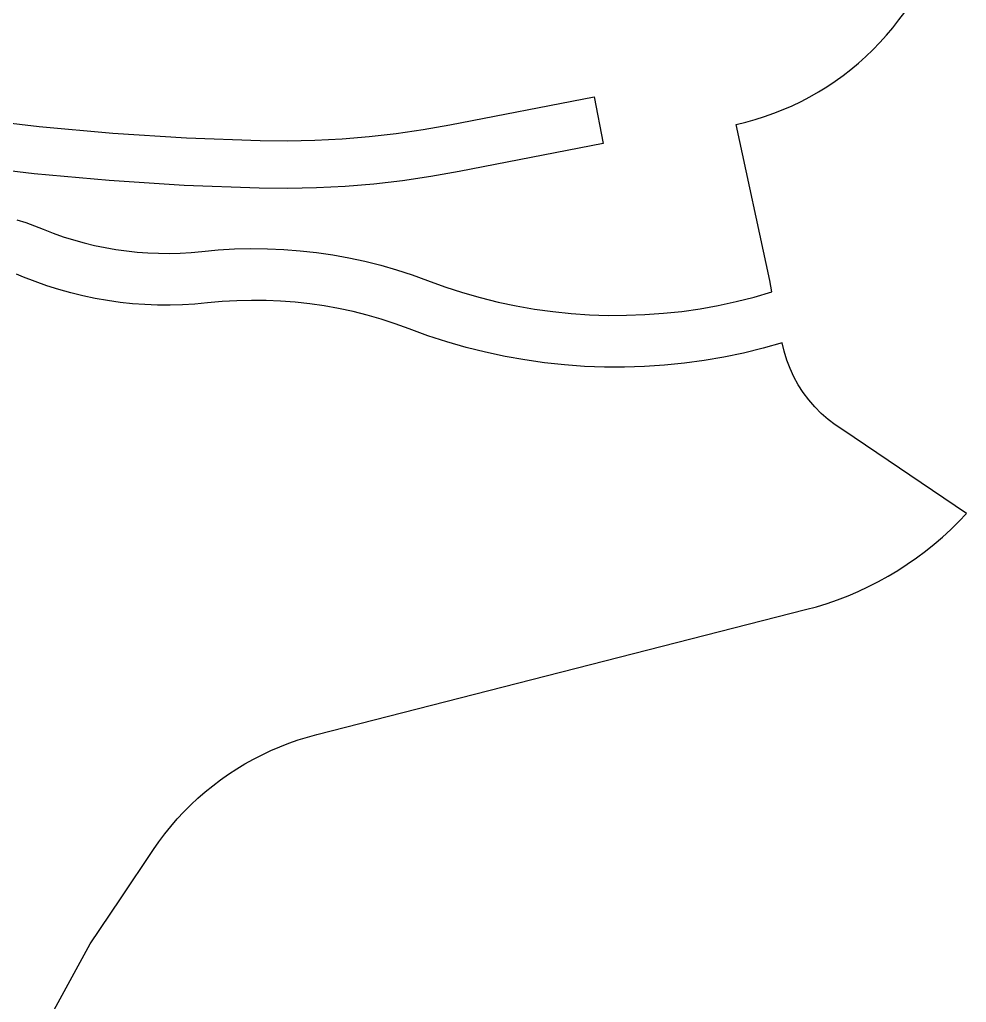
# Model space of a CAD drawing. Header units: millimetres. Extents: x 617751 to 636088, y 68402 to 77988.
# Drawn here: x 622630.4 to 622731.6, y 69186 to 69291.1 of the extents above; entities that cross this region are included whole.
import ezdxf

# ---------------------------------------------------------------- set-up
doc = ezdxf.new("R2010")
doc.units = ezdxf.units.MM
doc.header["$LTSCALE"] = 3
doc.header["$MEASUREMENT"] = 0
doc.layers.add('ALINHAMENTO PREDIAL', color=120, linetype='Continuous')

msp = doc.modelspace()

# ---------------------------------------------------------------- linework, layer by layer
at = {"layer": 'ALINHAMENTO PREDIAL'}
for points in [[(622630.07, 69269.71), (622631.02, 69269.41), (622631.95, 69269.08), (622632.88, 69268.72), (622633.95, 69268.3), (622635.04, 69267.91), (622636.14, 69267.56), (622637.26, 69267.25), (622638.38, 69266.98), (622639.51, 69266.74), (622640.65, 69266.54), (622641.79, 69266.38), (622642.94, 69266.26), (622644.09, 69266.17), (622645.24, 69266.13), (622646.4, 69266.12), (622647.55, 69266.15), (622648.71, 69266.22), (622649.86, 69266.33), (622651.6, 69266.49), (622653.36, 69266.6), (622655.11, 69266.64), (622656.87, 69266.62), (622658.62, 69266.55), (622660.37, 69266.41), (622662.12, 69266.22), (622663.86, 69265.97), (622665.58, 69265.65), (622667.3, 69265.28), (622669, 69264.85), (622670.69, 69264.37), (622672.36, 69263.82), (622674.01, 69263.22), (622675.87, 69262.55), (622677.75, 69261.94), (622679.65, 69261.39), (622681.57, 69260.92), (622683.5, 69260.51), (622685.45, 69260.17), (622687.4, 69259.9), (622689.37, 69259.69), (622691.34, 69259.56), (622693.32, 69259.49), (622695.29, 69259.5), (622697.27, 69259.57), (622699.24, 69259.71), (622701.2, 69259.92), (622703.16, 69260.2), (622705.11, 69260.55), (622707.04, 69260.97), (622708.96, 69261.45), (622710.85, 69262), (622710.61, 69263.21), (622707.01, 69279.9), (622708.04, 69280.15), (622709.06, 69280.43), (622710.06, 69280.75), (622711.06, 69281.11), (622712.04, 69281.5), (622713.01, 69281.92), (622713.96, 69282.38), (622714.9, 69282.87), (622715.82, 69283.4), (622716.72, 69283.95), (622717.6, 69284.54), (622718.46, 69285.15), (622719.29, 69285.8), (622720.1, 69286.48), (622720.89, 69287.18), (622721.66, 69287.91), (622722.4, 69288.67), (622723.11, 69289.45), (622723.79, 69290.26), (622724.44, 69291.09), (622725.07, 69291.94)], [(622630.07, 69269.71), (622631.02, 69269.41), (622631.95, 69269.08), (622632.88, 69268.72), (622633.95, 69268.3), (622635.04, 69267.91), (622636.14, 69267.56), (622637.26, 69267.25), (622638.38, 69266.98), (622639.51, 69266.74), (622640.65, 69266.54), (622641.79, 69266.38), (622642.94, 69266.26), (622644.09, 69266.17), (622645.24, 69266.13), (622646.4, 69266.12), (622647.55, 69266.15), (622648.71, 69266.22), (622649.86, 69266.33), (622651.6, 69266.49), (622653.36, 69266.6), (622655.11, 69266.64), (622656.87, 69266.62), (622658.62, 69266.55), (622660.37, 69266.41), (622662.12, 69266.22), (622663.86, 69265.97), (622665.58, 69265.65), (622667.3, 69265.28), (622669, 69264.85), (622670.69, 69264.37), (622672.36, 69263.82), (622674.01, 69263.22), (622675.87, 69262.55), (622677.75, 69261.94), (622679.65, 69261.39), (622681.57, 69260.92), (622683.5, 69260.51), (622685.45, 69260.17), (622687.4, 69259.9), (622689.37, 69259.69), (622691.34, 69259.56), (622693.32, 69259.49), (622695.29, 69259.5), (622697.27, 69259.57), (622699.24, 69259.71), (622701.2, 69259.92), (622703.16, 69260.2), (622705.11, 69260.55), (622707.04, 69260.97), (622708.96, 69261.45), (622710.85, 69262), (622710.61, 69263.21), (622707.01, 69279.9), (622708.04, 69280.15), (622709.06, 69280.43), (622710.06, 69280.75), (622711.06, 69281.11), (622712.04, 69281.5), (622713.01, 69281.92), (622713.96, 69282.38), (622714.9, 69282.87), (622715.82, 69283.4), (622716.72, 69283.95), (622717.6, 69284.54), (622718.46, 69285.15), (622719.29, 69285.8), (622720.1, 69286.48), (622720.89, 69287.18), (622721.66, 69287.91), (622722.4, 69288.67), (622723.11, 69289.45), (622723.79, 69290.26), (622724.44, 69291.09), (622725.07, 69291.94)], [(622630.07, 69269.71), (622631.02, 69269.41), (622631.95, 69269.08), (622632.88, 69268.72), (622633.95, 69268.3), (622635.04, 69267.91), (622636.14, 69267.56), (622637.26, 69267.25), (622638.38, 69266.98), (622639.51, 69266.74), (622640.65, 69266.54), (622641.79, 69266.38), (622642.94, 69266.26), (622644.09, 69266.17), (622645.24, 69266.13), (622646.4, 69266.12), (622647.55, 69266.15), (622648.71, 69266.22), (622649.86, 69266.33), (622651.6, 69266.49), (622653.36, 69266.6), (622655.11, 69266.64), (622656.87, 69266.62), (622658.62, 69266.55), (622660.37, 69266.41), (622662.12, 69266.22), (622663.86, 69265.97), (622665.58, 69265.65), (622667.3, 69265.28), (622669, 69264.85), (622670.69, 69264.37), (622672.36, 69263.82), (622674.01, 69263.22), (622675.87, 69262.55), (622677.75, 69261.94), (622679.65, 69261.39), (622681.57, 69260.92), (622683.5, 69260.51), (622685.45, 69260.17), (622687.4, 69259.9), (622689.37, 69259.69), (622691.34, 69259.56), (622693.32, 69259.49), (622695.29, 69259.5), (622697.27, 69259.57), (622699.24, 69259.71), (622701.2, 69259.92), (622703.16, 69260.2), (622705.11, 69260.55), (622707.04, 69260.97), (622708.96, 69261.45), (622710.85, 69262), (622710.61, 69263.21), (622707.01, 69279.9), (622708.04, 69280.15), (622709.06, 69280.43), (622710.06, 69280.75), (622711.06, 69281.11), (622712.04, 69281.5), (622713.01, 69281.92), (622713.96, 69282.38), (622714.9, 69282.87), (622715.82, 69283.4), (622716.72, 69283.95), (622717.6, 69284.54), (622718.46, 69285.15), (622719.29, 69285.8), (622720.1, 69286.48), (622720.89, 69287.18), (622721.66, 69287.91), (622722.4, 69288.67), (622723.11, 69289.45), (622723.79, 69290.26), (622724.44, 69291.09), (622725.07, 69291.94)], [(622630.07, 69269.71), (622631.02, 69269.41), (622631.95, 69269.08), (622632.88, 69268.72), (622633.95, 69268.3), (622635.04, 69267.91), (622636.14, 69267.56), (622637.26, 69267.25), (622638.38, 69266.98), (622639.51, 69266.74), (622640.65, 69266.54), (622641.79, 69266.38), (622642.94, 69266.26), (622644.09, 69266.17), (622645.24, 69266.13), (622646.4, 69266.12), (622647.55, 69266.15), (622648.71, 69266.22), (622649.86, 69266.33), (622651.6, 69266.49), (622653.36, 69266.6), (622655.11, 69266.64), (622656.87, 69266.62), (622658.62, 69266.55), (622660.37, 69266.41), (622662.12, 69266.22), (622663.86, 69265.97), (622665.58, 69265.65), (622667.3, 69265.28), (622669, 69264.85), (622670.69, 69264.37), (622672.36, 69263.82), (622674.01, 69263.22), (622675.87, 69262.55), (622677.75, 69261.94), (622679.65, 69261.39), (622681.57, 69260.92), (622683.5, 69260.51), (622685.45, 69260.17), (622687.4, 69259.9), (622689.37, 69259.69), (622691.34, 69259.56), (622693.32, 69259.49), (622695.29, 69259.5), (622697.27, 69259.57), (622699.24, 69259.71), (622701.2, 69259.92), (622703.16, 69260.2), (622705.11, 69260.55), (622707.04, 69260.97), (622708.96, 69261.45), (622710.85, 69262), (622710.61, 69263.21), (622707.01, 69279.9), (622708.04, 69280.15), (622709.06, 69280.43), (622710.06, 69280.75), (622711.06, 69281.11), (622712.04, 69281.5), (622713.01, 69281.92), (622713.96, 69282.38), (622714.9, 69282.87), (622715.82, 69283.4), (622716.72, 69283.95), (622717.6, 69284.54), (622718.46, 69285.15), (622719.29, 69285.8), (622720.1, 69286.48), (622720.89, 69287.18), (622721.66, 69287.91), (622722.4, 69288.67), (622723.11, 69289.45), (622723.79, 69290.26), (622724.44, 69291.09), (622725.07, 69291.94)], [(622630.07, 69269.71), (622631.02, 69269.41), (622631.95, 69269.08), (622632.88, 69268.72), (622633.95, 69268.3), (622635.04, 69267.91), (622636.14, 69267.56), (622637.26, 69267.25), (622638.38, 69266.98), (622639.51, 69266.74), (622640.65, 69266.54), (622641.79, 69266.38), (622642.94, 69266.26), (622644.09, 69266.17), (622645.24, 69266.13), (622646.4, 69266.12), (622647.55, 69266.15), (622648.71, 69266.22), (622649.86, 69266.33), (622651.6, 69266.49), (622653.36, 69266.6), (622655.11, 69266.64), (622656.87, 69266.62), (622658.62, 69266.55), (622660.37, 69266.41), (622662.12, 69266.22), (622663.86, 69265.97), (622665.58, 69265.65), (622667.3, 69265.28), (622669, 69264.85), (622670.69, 69264.37), (622672.36, 69263.82), (622674.01, 69263.22), (622675.87, 69262.55), (622677.75, 69261.94), (622679.65, 69261.39), (622681.57, 69260.92), (622683.5, 69260.51), (622685.45, 69260.17), (622687.4, 69259.9), (622689.37, 69259.69), (622691.34, 69259.56), (622693.32, 69259.49), (622695.29, 69259.5), (622697.27, 69259.57), (622699.24, 69259.71), (622701.2, 69259.92), (622703.16, 69260.2), (622705.11, 69260.55), (622707.04, 69260.97), (622708.96, 69261.45), (622710.85, 69262), (622710.61, 69263.21), (622707.01, 69279.9), (622708.04, 69280.15), (622709.06, 69280.43), (622710.06, 69280.75), (622711.06, 69281.11), (622712.04, 69281.5), (622713.01, 69281.92), (622713.96, 69282.38), (622714.9, 69282.87), (622715.82, 69283.4), (622716.72, 69283.95), (622717.6, 69284.54), (622718.46, 69285.15), (622719.29, 69285.8), (622720.1, 69286.48), (622720.89, 69287.18), (622721.66, 69287.91), (622722.4, 69288.67), (622723.11, 69289.45), (622723.79, 69290.26), (622724.44, 69291.09), (622725.07, 69291.94)], [(622630.07, 69269.71), (622631.02, 69269.41), (622631.95, 69269.08), (622632.88, 69268.72), (622633.95, 69268.3), (622635.04, 69267.91), (622636.14, 69267.56), (622637.26, 69267.25), (622638.38, 69266.98), (622639.51, 69266.74), (622640.65, 69266.54), (622641.79, 69266.38), (622642.94, 69266.26), (622644.09, 69266.17), (622645.24, 69266.13), (622646.4, 69266.12), (622647.55, 69266.15), (622648.71, 69266.22), (622649.86, 69266.33), (622651.6, 69266.49), (622653.36, 69266.6), (622655.11, 69266.64), (622656.87, 69266.62), (622658.62, 69266.55), (622660.37, 69266.41), (622662.12, 69266.22), (622663.86, 69265.97), (622665.58, 69265.65), (622667.3, 69265.28), (622669, 69264.85), (622670.69, 69264.37), (622672.36, 69263.82), (622674.01, 69263.22), (622675.87, 69262.55), (622677.75, 69261.94), (622679.65, 69261.39), (622681.57, 69260.92), (622683.5, 69260.51), (622685.45, 69260.17), (622687.4, 69259.9), (622689.37, 69259.69), (622691.34, 69259.56), (622693.32, 69259.49), (622695.29, 69259.5), (622697.27, 69259.57), (622699.24, 69259.71), (622701.2, 69259.92), (622703.16, 69260.2), (622705.11, 69260.55), (622707.04, 69260.97), (622708.96, 69261.45), (622710.85, 69262), (622710.61, 69263.21), (622707.01, 69279.9), (622708.04, 69280.15), (622709.06, 69280.43), (622710.06, 69280.75), (622711.06, 69281.11), (622712.04, 69281.5), (622713.01, 69281.92), (622713.96, 69282.38), (622714.9, 69282.87), (622715.82, 69283.4), (622716.72, 69283.95), (622717.6, 69284.54), (622718.46, 69285.15), (622719.29, 69285.8), (622720.1, 69286.48), (622720.89, 69287.18), (622721.66, 69287.91), (622722.4, 69288.67), (622723.11, 69289.45), (622723.79, 69290.26), (622724.44, 69291.09), (622725.07, 69291.94)], [(622630.07, 69269.71), (622631.02, 69269.41), (622631.95, 69269.08), (622632.88, 69268.72), (622633.95, 69268.3), (622635.04, 69267.91), (622636.14, 69267.56), (622637.26, 69267.25), (622638.38, 69266.98), (622639.51, 69266.74), (622640.65, 69266.54), (622641.79, 69266.38), (622642.94, 69266.26), (622644.09, 69266.17), (622645.24, 69266.13), (622646.4, 69266.12), (622647.55, 69266.15), (622648.71, 69266.22), (622649.86, 69266.33), (622651.6, 69266.49), (622653.36, 69266.6), (622655.11, 69266.64), (622656.87, 69266.62), (622658.62, 69266.55), (622660.37, 69266.41), (622662.12, 69266.22), (622663.86, 69265.97), (622665.58, 69265.65), (622667.3, 69265.28), (622669, 69264.85), (622670.69, 69264.37), (622672.36, 69263.82), (622674.01, 69263.22), (622675.87, 69262.55), (622677.75, 69261.94), (622679.65, 69261.39), (622681.57, 69260.92), (622683.5, 69260.51), (622685.45, 69260.17), (622687.4, 69259.9), (622689.37, 69259.69), (622691.34, 69259.56), (622693.32, 69259.49), (622695.29, 69259.5), (622697.27, 69259.57), (622699.24, 69259.71), (622701.2, 69259.92), (622703.16, 69260.2), (622705.11, 69260.55), (622707.04, 69260.97), (622708.96, 69261.45), (622710.85, 69262), (622710.61, 69263.21), (622707.01, 69279.9), (622708.04, 69280.15), (622709.06, 69280.43), (622710.06, 69280.75), (622711.06, 69281.11), (622712.04, 69281.5), (622713.01, 69281.92), (622713.96, 69282.38), (622714.9, 69282.87), (622715.82, 69283.4), (622716.72, 69283.95), (622717.6, 69284.54), (622718.46, 69285.15), (622719.29, 69285.8), (622720.1, 69286.48), (622720.89, 69287.18), (622721.66, 69287.91), (622722.4, 69288.67), (622723.11, 69289.45), (622723.79, 69290.26), (622724.44, 69291.09), (622725.07, 69291.94)], [(622630.07, 69269.71), (622631.02, 69269.41), (622631.95, 69269.08), (622632.88, 69268.72), (622633.95, 69268.3), (622635.04, 69267.91), (622636.14, 69267.56), (622637.26, 69267.25), (622638.38, 69266.98), (622639.51, 69266.74), (622640.65, 69266.54), (622641.79, 69266.38), (622642.94, 69266.26), (622644.09, 69266.17), (622645.24, 69266.13), (622646.4, 69266.12), (622647.55, 69266.15), (622648.71, 69266.22), (622649.86, 69266.33), (622651.6, 69266.49), (622653.36, 69266.6), (622655.11, 69266.64), (622656.87, 69266.62), (622658.62, 69266.55), (622660.37, 69266.41), (622662.12, 69266.22), (622663.86, 69265.97), (622665.58, 69265.65), (622667.3, 69265.28), (622669, 69264.85), (622670.69, 69264.37), (622672.36, 69263.82), (622674.01, 69263.22), (622675.87, 69262.55), (622677.75, 69261.94), (622679.65, 69261.39), (622681.57, 69260.92), (622683.5, 69260.51), (622685.45, 69260.17), (622687.4, 69259.9), (622689.37, 69259.69), (622691.34, 69259.56), (622693.32, 69259.49), (622695.29, 69259.5), (622697.27, 69259.57), (622699.24, 69259.71), (622701.2, 69259.92), (622703.16, 69260.2), (622705.11, 69260.55), (622707.04, 69260.97), (622708.96, 69261.45), (622710.85, 69262), (622710.61, 69263.21), (622707.01, 69279.9), (622708.04, 69280.15), (622709.06, 69280.43), (622710.06, 69280.75), (622711.06, 69281.11), (622712.04, 69281.5), (622713.01, 69281.92), (622713.96, 69282.38), (622714.9, 69282.87), (622715.82, 69283.4), (622716.72, 69283.95), (622717.6, 69284.54), (622718.46, 69285.15), (622719.29, 69285.8), (622720.1, 69286.48), (622720.89, 69287.18), (622721.66, 69287.91), (622722.4, 69288.67), (622723.11, 69289.45), (622723.79, 69290.26), (622724.44, 69291.09), (622725.07, 69291.94)], [(622620.41, 69281.13), (622632.45, 69279.69), (622640.33, 69278.99), (622648.22, 69278.49), (622656.12, 69278.19), (622659.04, 69278.16), (622661.95, 69278.22), (622664.86, 69278.37), (622667.77, 69278.61), (622670.66, 69278.94), (622673.55, 69279.36), (622676.41, 69279.88), (622691.82, 69282.88), (622692.8, 69277.88), (622677.39, 69274.87), (622674.36, 69274.33), (622671.32, 69273.88), (622668.27, 69273.53), (622665.21, 69273.28), (622662.14, 69273.12), (622659.06, 69273.06), (622655.99, 69273.09), (622647.96, 69273.4), (622639.94, 69273.91), (622631.94, 69274.62), (622619.71, 69276.08)], [(622620.41, 69281.13), (622632.45, 69279.69), (622640.33, 69278.99), (622648.22, 69278.49), (622656.12, 69278.19), (622659.04, 69278.16), (622661.95, 69278.22), (622664.86, 69278.37), (622667.77, 69278.61), (622670.66, 69278.94), (622673.55, 69279.36), (622676.41, 69279.88), (622691.82, 69282.88), (622692.8, 69277.88), (622677.39, 69274.87), (622674.36, 69274.33), (622671.32, 69273.88), (622668.27, 69273.53), (622665.21, 69273.28), (622662.14, 69273.12), (622659.06, 69273.06), (622655.99, 69273.09), (622647.96, 69273.4), (622639.94, 69273.91), (622631.94, 69274.62), (622619.71, 69276.08)], [(622620.41, 69281.13), (622632.45, 69279.69), (622640.33, 69278.99), (622648.22, 69278.49), (622656.12, 69278.19), (622659.04, 69278.16), (622661.95, 69278.22), (622664.86, 69278.37), (622667.77, 69278.61), (622670.66, 69278.94), (622673.55, 69279.36), (622676.41, 69279.88), (622691.82, 69282.88), (622692.8, 69277.88), (622677.39, 69274.87), (622674.36, 69274.33), (622671.32, 69273.88), (622668.27, 69273.53), (622665.21, 69273.28), (622662.14, 69273.12), (622659.06, 69273.06), (622655.99, 69273.09), (622647.96, 69273.4), (622639.94, 69273.91), (622631.94, 69274.62), (622619.71, 69276.08)], [(622620.41, 69281.13), (622632.45, 69279.69), (622640.33, 69278.99), (622648.22, 69278.49), (622656.12, 69278.19), (622659.04, 69278.16), (622661.95, 69278.22), (622664.86, 69278.37), (622667.77, 69278.61), (622670.66, 69278.94), (622673.55, 69279.36), (622676.41, 69279.88), (622691.82, 69282.88), (622692.8, 69277.88), (622677.39, 69274.87), (622674.36, 69274.33), (622671.32, 69273.88), (622668.27, 69273.53), (622665.21, 69273.28), (622662.14, 69273.12), (622659.06, 69273.06), (622655.99, 69273.09), (622647.96, 69273.4), (622639.94, 69273.91), (622631.94, 69274.62), (622619.71, 69276.08)], [(622620.41, 69281.13), (622632.45, 69279.69), (622640.33, 69278.99), (622648.22, 69278.49), (622656.12, 69278.19), (622659.04, 69278.16), (622661.95, 69278.22), (622664.86, 69278.37), (622667.77, 69278.61), (622670.66, 69278.94), (622673.55, 69279.36), (622676.41, 69279.88), (622691.82, 69282.88), (622692.8, 69277.88), (622677.39, 69274.87), (622674.36, 69274.33), (622671.32, 69273.88), (622668.27, 69273.53), (622665.21, 69273.28), (622662.14, 69273.12), (622659.06, 69273.06), (622655.99, 69273.09), (622647.96, 69273.4), (622639.94, 69273.91), (622631.94, 69274.62), (622619.71, 69276.08)], [(622620.41, 69281.13), (622632.45, 69279.69), (622640.33, 69278.99), (622648.22, 69278.49), (622656.12, 69278.19), (622659.04, 69278.16), (622661.95, 69278.22), (622664.86, 69278.37), (622667.77, 69278.61), (622670.66, 69278.94), (622673.55, 69279.36), (622676.41, 69279.88), (622691.82, 69282.88), (622692.8, 69277.88), (622677.39, 69274.87), (622674.36, 69274.33), (622671.32, 69273.88), (622668.27, 69273.53), (622665.21, 69273.28), (622662.14, 69273.12), (622659.06, 69273.06), (622655.99, 69273.09), (622647.96, 69273.4), (622639.94, 69273.91), (622631.94, 69274.62), (622619.71, 69276.08)], [(622620.41, 69281.13), (622632.45, 69279.69), (622640.33, 69278.99), (622648.22, 69278.49), (622656.12, 69278.19), (622659.04, 69278.16), (622661.95, 69278.22), (622664.86, 69278.37), (622667.77, 69278.61), (622670.66, 69278.94), (622673.55, 69279.36), (622676.41, 69279.88), (622691.82, 69282.88), (622692.8, 69277.88), (622677.39, 69274.87), (622674.36, 69274.33), (622671.32, 69273.88), (622668.27, 69273.53), (622665.21, 69273.28), (622662.14, 69273.12), (622659.06, 69273.06), (622655.99, 69273.09), (622647.96, 69273.4), (622639.94, 69273.91), (622631.94, 69274.62), (622619.71, 69276.08)], [(622620.41, 69281.13), (622632.45, 69279.69), (622640.33, 69278.99), (622648.22, 69278.49), (622656.12, 69278.19), (622659.04, 69278.16), (622661.95, 69278.22), (622664.86, 69278.37), (622667.77, 69278.61), (622670.66, 69278.94), (622673.55, 69279.36), (622676.41, 69279.88), (622691.82, 69282.88), (622692.8, 69277.88), (622677.39, 69274.87), (622674.36, 69274.33), (622671.32, 69273.88), (622668.27, 69273.53), (622665.21, 69273.28), (622662.14, 69273.12), (622659.06, 69273.06), (622655.99, 69273.09), (622647.96, 69273.4), (622639.94, 69273.91), (622631.94, 69274.62), (622619.71, 69276.08)], [(622625.09, 69168.8), (622637.91, 69192.26), (622641.15, 69197.08), (622644.69, 69202.34), (622645.28, 69203.19), (622645.91, 69204.02), (622646.56, 69204.83), (622647.24, 69205.62), (622647.95, 69206.38), (622648.69, 69207.12), (622649.45, 69207.83), (622650.23, 69208.52), (622651.04, 69209.17), (622651.87, 69209.8), (622652.72, 69210.4), (622653.59, 69210.97), (622654.48, 69211.51), (622655.39, 69212.02), (622656.31, 69212.49), (622657.25, 69212.94), (622658.21, 69213.35), (622659.18, 69213.73), (622660.16, 69214.07), (622661.15, 69214.38), (622662.16, 69214.66), (622714.45, 69228.01), (622715.6, 69228.32), (622716.74, 69228.68), (622717.87, 69229.07), (622718.99, 69229.5), (622720.09, 69229.97), (622721.18, 69230.48), (622722.24, 69231.02), (622723.29, 69231.6), (622724.32, 69232.21), (622725.32, 69232.86), (622726.3, 69233.54), (622727.26, 69234.26), (622728.2, 69235.01), (622729.11, 69235.78), (622729.99, 69236.59), (622730.84, 69237.43), (622731.65, 69238.28), (622718.45, 69247.24), (622717.63, 69247.78), (622716.85, 69248.37), (622716.12, 69249.01), (622715.43, 69249.71), (622714.79, 69250.45), (622714.2, 69251.23), (622713.67, 69252.05), (622713.2, 69252.91), (622712.79, 69253.8), (622712.44, 69254.71), (622712.16, 69255.65), (622711.96, 69256.55), (622709.9, 69255.97), (622707.82, 69255.46), (622705.72, 69255.03), (622703.61, 69254.66), (622701.49, 69254.38), (622699.36, 69254.16), (622697.22, 69254.02), (622695.08, 69253.95), (622692.94, 69253.96), (622690.8, 69254.04), (622688.66, 69254.19), (622686.53, 69254.42), (622684.41, 69254.72), (622682.3, 69255.1), (622680.21, 69255.54), (622678.13, 69256.06), (622676.07, 69256.65), (622674.04, 69257.32), (622672.03, 69258.05), (622670.55, 69258.58), (622669.06, 69259.07), (622667.56, 69259.5), (622666.04, 69259.89), (622664.5, 69260.22), (622662.96, 69260.5), (622661.41, 69260.72), (622659.85, 69260.9), (622658.29, 69261.02), (622656.73, 69261.08), (622655.16, 69261.1), (622653.59, 69261.06), (622652.03, 69260.97), (622650.47, 69260.82), (622649.13, 69260.7), (622647.79, 69260.61), (622646.46, 69260.58), (622645.12, 69260.59), (622643.78, 69260.64), (622642.44, 69260.74), (622641.11, 69260.88), (622639.78, 69261.07), (622638.46, 69261.3), (622637.15, 69261.57), (622635.85, 69261.89), (622634.56, 69262.25), (622633.28, 69262.66), (622632.02, 69263.1), (622630.77, 69263.59), (622630.02, 69263.89)], [(622625.09, 69168.8), (622637.91, 69192.26), (622641.15, 69197.08), (622644.69, 69202.34), (622645.28, 69203.19), (622645.91, 69204.02), (622646.56, 69204.83), (622647.24, 69205.62), (622647.95, 69206.38), (622648.69, 69207.12), (622649.45, 69207.83), (622650.23, 69208.52), (622651.04, 69209.17), (622651.87, 69209.8), (622652.72, 69210.4), (622653.59, 69210.97), (622654.48, 69211.51), (622655.39, 69212.02), (622656.31, 69212.49), (622657.25, 69212.94), (622658.21, 69213.35), (622659.18, 69213.73), (622660.16, 69214.07), (622661.15, 69214.38), (622662.16, 69214.66), (622714.45, 69228.01), (622715.6, 69228.32), (622716.74, 69228.68), (622717.87, 69229.07), (622718.99, 69229.5), (622720.09, 69229.97), (622721.18, 69230.48), (622722.24, 69231.02), (622723.29, 69231.6), (622724.32, 69232.21), (622725.32, 69232.86), (622726.3, 69233.54), (622727.26, 69234.26), (622728.2, 69235.01), (622729.11, 69235.78), (622729.99, 69236.59), (622730.84, 69237.43), (622731.65, 69238.28), (622718.45, 69247.24), (622717.63, 69247.78), (622716.85, 69248.37), (622716.12, 69249.01), (622715.43, 69249.71), (622714.79, 69250.45), (622714.2, 69251.23), (622713.67, 69252.05), (622713.2, 69252.91), (622712.79, 69253.8), (622712.44, 69254.71), (622712.16, 69255.65), (622711.96, 69256.55), (622709.9, 69255.97), (622707.82, 69255.46), (622705.72, 69255.03), (622703.61, 69254.66), (622701.49, 69254.38), (622699.36, 69254.16), (622697.22, 69254.02), (622695.08, 69253.95), (622692.94, 69253.96), (622690.8, 69254.04), (622688.66, 69254.19), (622686.53, 69254.42), (622684.41, 69254.72), (622682.3, 69255.1), (622680.21, 69255.54), (622678.13, 69256.06), (622676.07, 69256.65), (622674.04, 69257.32), (622672.03, 69258.05), (622670.55, 69258.58), (622669.06, 69259.07), (622667.56, 69259.5), (622666.04, 69259.89), (622664.5, 69260.22), (622662.96, 69260.5), (622661.41, 69260.72), (622659.85, 69260.9), (622658.29, 69261.02), (622656.73, 69261.08), (622655.16, 69261.1), (622653.59, 69261.06), (622652.03, 69260.97), (622650.47, 69260.82), (622649.13, 69260.7), (622647.79, 69260.61), (622646.46, 69260.58), (622645.12, 69260.59), (622643.78, 69260.64), (622642.44, 69260.74), (622641.11, 69260.88), (622639.78, 69261.07), (622638.46, 69261.3), (622637.15, 69261.57), (622635.85, 69261.89), (622634.56, 69262.25), (622633.28, 69262.66), (622632.02, 69263.1), (622630.77, 69263.59), (622630.02, 69263.89)], [(622625.09, 69168.8), (622637.91, 69192.26), (622641.15, 69197.08), (622644.69, 69202.34), (622645.28, 69203.19), (622645.91, 69204.02), (622646.56, 69204.83), (622647.24, 69205.62), (622647.95, 69206.38), (622648.69, 69207.12), (622649.45, 69207.83), (622650.23, 69208.52), (622651.04, 69209.17), (622651.87, 69209.8), (622652.72, 69210.4), (622653.59, 69210.97), (622654.48, 69211.51), (622655.39, 69212.02), (622656.31, 69212.49), (622657.25, 69212.94), (622658.21, 69213.35), (622659.18, 69213.73), (622660.16, 69214.07), (622661.15, 69214.38), (622662.16, 69214.66), (622714.45, 69228.01), (622715.6, 69228.32), (622716.74, 69228.68), (622717.87, 69229.07), (622718.99, 69229.5), (622720.09, 69229.97), (622721.18, 69230.48), (622722.24, 69231.02), (622723.29, 69231.6), (622724.32, 69232.21), (622725.32, 69232.86), (622726.3, 69233.54), (622727.26, 69234.26), (622728.2, 69235.01), (622729.11, 69235.78), (622729.99, 69236.59), (622730.84, 69237.43), (622731.65, 69238.28), (622718.45, 69247.24), (622717.63, 69247.78), (622716.85, 69248.37), (622716.12, 69249.01), (622715.43, 69249.71), (622714.79, 69250.45), (622714.2, 69251.23), (622713.67, 69252.05), (622713.2, 69252.91), (622712.79, 69253.8), (622712.44, 69254.71), (622712.16, 69255.65), (622711.96, 69256.55), (622709.9, 69255.97), (622707.82, 69255.46), (622705.72, 69255.03), (622703.61, 69254.66), (622701.49, 69254.38), (622699.36, 69254.16), (622697.22, 69254.02), (622695.08, 69253.95), (622692.94, 69253.96), (622690.8, 69254.04), (622688.66, 69254.19), (622686.53, 69254.42), (622684.41, 69254.72), (622682.3, 69255.1), (622680.21, 69255.54), (622678.13, 69256.06), (622676.07, 69256.65), (622674.04, 69257.32), (622672.03, 69258.05), (622670.55, 69258.58), (622669.06, 69259.07), (622667.56, 69259.5), (622666.04, 69259.89), (622664.5, 69260.22), (622662.96, 69260.5), (622661.41, 69260.72), (622659.85, 69260.9), (622658.29, 69261.02), (622656.73, 69261.08), (622655.16, 69261.1), (622653.59, 69261.06), (622652.03, 69260.97), (622650.47, 69260.82), (622649.13, 69260.7), (622647.79, 69260.61), (622646.46, 69260.58), (622645.12, 69260.59), (622643.78, 69260.64), (622642.44, 69260.74), (622641.11, 69260.88), (622639.78, 69261.07), (622638.46, 69261.3), (622637.15, 69261.57), (622635.85, 69261.89), (622634.56, 69262.25), (622633.28, 69262.66), (622632.02, 69263.1), (622630.77, 69263.59), (622630.02, 69263.89)], [(622625.09, 69168.8), (622637.91, 69192.26), (622641.15, 69197.08), (622644.69, 69202.34), (622645.28, 69203.19), (622645.91, 69204.02), (622646.56, 69204.83), (622647.24, 69205.62), (622647.95, 69206.38), (622648.69, 69207.12), (622649.45, 69207.83), (622650.23, 69208.52), (622651.04, 69209.17), (622651.87, 69209.8), (622652.72, 69210.4), (622653.59, 69210.97), (622654.48, 69211.51), (622655.39, 69212.02), (622656.31, 69212.49), (622657.25, 69212.94), (622658.21, 69213.35), (622659.18, 69213.73), (622660.16, 69214.07), (622661.15, 69214.38), (622662.16, 69214.66), (622714.45, 69228.01), (622715.6, 69228.32), (622716.74, 69228.68), (622717.87, 69229.07), (622718.99, 69229.5), (622720.09, 69229.97), (622721.18, 69230.48), (622722.24, 69231.02), (622723.29, 69231.6), (622724.32, 69232.21), (622725.32, 69232.86), (622726.3, 69233.54), (622727.26, 69234.26), (622728.2, 69235.01), (622729.11, 69235.78), (622729.99, 69236.59), (622730.84, 69237.43), (622731.65, 69238.28), (622718.45, 69247.24), (622717.63, 69247.78), (622716.85, 69248.37), (622716.12, 69249.01), (622715.43, 69249.71), (622714.79, 69250.45), (622714.2, 69251.23), (622713.67, 69252.05), (622713.2, 69252.91), (622712.79, 69253.8), (622712.44, 69254.71), (622712.16, 69255.65), (622711.96, 69256.55), (622709.9, 69255.97), (622707.82, 69255.46), (622705.72, 69255.03), (622703.61, 69254.66), (622701.49, 69254.38), (622699.36, 69254.16), (622697.22, 69254.02), (622695.08, 69253.95), (622692.94, 69253.96), (622690.8, 69254.04), (622688.66, 69254.19), (622686.53, 69254.42), (622684.41, 69254.72), (622682.3, 69255.1), (622680.21, 69255.54), (622678.13, 69256.06), (622676.07, 69256.65), (622674.04, 69257.32), (622672.03, 69258.05), (622670.55, 69258.58), (622669.06, 69259.07), (622667.56, 69259.5), (622666.04, 69259.89), (622664.5, 69260.22), (622662.96, 69260.5), (622661.41, 69260.72), (622659.85, 69260.9), (622658.29, 69261.02), (622656.73, 69261.08), (622655.16, 69261.1), (622653.59, 69261.06), (622652.03, 69260.97), (622650.47, 69260.82), (622649.13, 69260.7), (622647.79, 69260.61), (622646.46, 69260.58), (622645.12, 69260.59), (622643.78, 69260.64), (622642.44, 69260.74), (622641.11, 69260.88), (622639.78, 69261.07), (622638.46, 69261.3), (622637.15, 69261.57), (622635.85, 69261.89), (622634.56, 69262.25), (622633.28, 69262.66), (622632.02, 69263.1), (622630.77, 69263.59), (622630.02, 69263.89)], [(622625.09, 69168.8), (622637.91, 69192.26), (622641.15, 69197.08), (622644.69, 69202.34), (622645.28, 69203.19), (622645.91, 69204.02), (622646.56, 69204.83), (622647.24, 69205.62), (622647.95, 69206.38), (622648.69, 69207.12), (622649.45, 69207.83), (622650.23, 69208.52), (622651.04, 69209.17), (622651.87, 69209.8), (622652.72, 69210.4), (622653.59, 69210.97), (622654.48, 69211.51), (622655.39, 69212.02), (622656.31, 69212.49), (622657.25, 69212.94), (622658.21, 69213.35), (622659.18, 69213.73), (622660.16, 69214.07), (622661.15, 69214.38), (622662.16, 69214.66), (622714.45, 69228.01), (622715.6, 69228.32), (622716.74, 69228.68), (622717.87, 69229.07), (622718.99, 69229.5), (622720.09, 69229.97), (622721.18, 69230.48), (622722.24, 69231.02), (622723.29, 69231.6), (622724.32, 69232.21), (622725.32, 69232.86), (622726.3, 69233.54), (622727.26, 69234.26), (622728.2, 69235.01), (622729.11, 69235.78), (622729.99, 69236.59), (622730.84, 69237.43), (622731.65, 69238.28), (622718.45, 69247.24), (622717.63, 69247.78), (622716.85, 69248.37), (622716.12, 69249.01), (622715.43, 69249.71), (622714.79, 69250.45), (622714.2, 69251.23), (622713.67, 69252.05), (622713.2, 69252.91), (622712.79, 69253.8), (622712.44, 69254.71), (622712.16, 69255.65), (622711.96, 69256.55), (622709.9, 69255.97), (622707.82, 69255.46), (622705.72, 69255.03), (622703.61, 69254.66), (622701.49, 69254.38), (622699.36, 69254.16), (622697.22, 69254.02), (622695.08, 69253.95), (622692.94, 69253.96), (622690.8, 69254.04), (622688.66, 69254.19), (622686.53, 69254.42), (622684.41, 69254.72), (622682.3, 69255.1), (622680.21, 69255.54), (622678.13, 69256.06), (622676.07, 69256.65), (622674.04, 69257.32), (622672.03, 69258.05), (622670.55, 69258.58), (622669.06, 69259.07), (622667.56, 69259.5), (622666.04, 69259.89), (622664.5, 69260.22), (622662.96, 69260.5), (622661.41, 69260.72), (622659.85, 69260.9), (622658.29, 69261.02), (622656.73, 69261.08), (622655.16, 69261.1), (622653.59, 69261.06), (622652.03, 69260.97), (622650.47, 69260.82), (622649.13, 69260.7), (622647.79, 69260.61), (622646.46, 69260.58), (622645.12, 69260.59), (622643.78, 69260.64), (622642.44, 69260.74), (622641.11, 69260.88), (622639.78, 69261.07), (622638.46, 69261.3), (622637.15, 69261.57), (622635.85, 69261.89), (622634.56, 69262.25), (622633.28, 69262.66), (622632.02, 69263.1), (622630.77, 69263.59), (622630.02, 69263.89)], [(622625.09, 69168.8), (622637.91, 69192.26), (622641.15, 69197.08), (622644.69, 69202.34), (622645.28, 69203.19), (622645.91, 69204.02), (622646.56, 69204.83), (622647.24, 69205.62), (622647.95, 69206.38), (622648.69, 69207.12), (622649.45, 69207.83), (622650.23, 69208.52), (622651.04, 69209.17), (622651.87, 69209.8), (622652.72, 69210.4), (622653.59, 69210.97), (622654.48, 69211.51), (622655.39, 69212.02), (622656.31, 69212.49), (622657.25, 69212.94), (622658.21, 69213.35), (622659.18, 69213.73), (622660.16, 69214.07), (622661.15, 69214.38), (622662.16, 69214.66), (622714.45, 69228.01), (622715.6, 69228.32), (622716.74, 69228.68), (622717.87, 69229.07), (622718.99, 69229.5), (622720.09, 69229.97), (622721.18, 69230.48), (622722.24, 69231.02), (622723.29, 69231.6), (622724.32, 69232.21), (622725.32, 69232.86), (622726.3, 69233.54), (622727.26, 69234.26), (622728.2, 69235.01), (622729.11, 69235.78), (622729.99, 69236.59), (622730.84, 69237.43), (622731.65, 69238.28), (622718.45, 69247.24), (622717.63, 69247.78), (622716.85, 69248.37), (622716.12, 69249.01), (622715.43, 69249.71), (622714.79, 69250.45), (622714.2, 69251.23), (622713.67, 69252.05), (622713.2, 69252.91), (622712.79, 69253.8), (622712.44, 69254.71), (622712.16, 69255.65), (622711.96, 69256.55), (622709.9, 69255.97), (622707.82, 69255.46), (622705.72, 69255.03), (622703.61, 69254.66), (622701.49, 69254.38), (622699.36, 69254.16), (622697.22, 69254.02), (622695.08, 69253.95), (622692.94, 69253.96), (622690.8, 69254.04), (622688.66, 69254.19), (622686.53, 69254.42), (622684.41, 69254.72), (622682.3, 69255.1), (622680.21, 69255.54), (622678.13, 69256.06), (622676.07, 69256.65), (622674.04, 69257.32), (622672.03, 69258.05), (622670.55, 69258.58), (622669.06, 69259.07), (622667.56, 69259.5), (622666.04, 69259.89), (622664.5, 69260.22), (622662.96, 69260.5), (622661.41, 69260.72), (622659.85, 69260.9), (622658.29, 69261.02), (622656.73, 69261.08), (622655.16, 69261.1), (622653.59, 69261.06), (622652.03, 69260.97), (622650.47, 69260.82), (622649.13, 69260.7), (622647.79, 69260.61), (622646.46, 69260.58), (622645.12, 69260.59), (622643.78, 69260.64), (622642.44, 69260.74), (622641.11, 69260.88), (622639.78, 69261.07), (622638.46, 69261.3), (622637.15, 69261.57), (622635.85, 69261.89), (622634.56, 69262.25), (622633.28, 69262.66), (622632.02, 69263.1), (622630.77, 69263.59), (622630.02, 69263.89)], [(622625.09, 69168.8), (622637.91, 69192.26), (622641.15, 69197.08), (622644.69, 69202.34), (622645.28, 69203.19), (622645.91, 69204.02), (622646.56, 69204.83), (622647.24, 69205.62), (622647.95, 69206.38), (622648.69, 69207.12), (622649.45, 69207.83), (622650.23, 69208.52), (622651.04, 69209.17), (622651.87, 69209.8), (622652.72, 69210.4), (622653.59, 69210.97), (622654.48, 69211.51), (622655.39, 69212.02), (622656.31, 69212.49), (622657.25, 69212.94), (622658.21, 69213.35), (622659.18, 69213.73), (622660.16, 69214.07), (622661.15, 69214.38), (622662.16, 69214.66), (622714.45, 69228.01), (622715.6, 69228.32), (622716.74, 69228.68), (622717.87, 69229.07), (622718.99, 69229.5), (622720.09, 69229.97), (622721.18, 69230.48), (622722.24, 69231.02), (622723.29, 69231.6), (622724.32, 69232.21), (622725.32, 69232.86), (622726.3, 69233.54), (622727.26, 69234.26), (622728.2, 69235.01), (622729.11, 69235.78), (622729.99, 69236.59), (622730.84, 69237.43), (622731.65, 69238.28), (622718.45, 69247.24), (622717.63, 69247.78), (622716.85, 69248.37), (622716.12, 69249.01), (622715.43, 69249.71), (622714.79, 69250.45), (622714.2, 69251.23), (622713.67, 69252.05), (622713.2, 69252.91), (622712.79, 69253.8), (622712.44, 69254.71), (622712.16, 69255.65), (622711.96, 69256.55), (622709.9, 69255.97), (622707.82, 69255.46), (622705.72, 69255.03), (622703.61, 69254.66), (622701.49, 69254.38), (622699.36, 69254.16), (622697.22, 69254.02), (622695.08, 69253.95), (622692.94, 69253.96), (622690.8, 69254.04), (622688.66, 69254.19), (622686.53, 69254.42), (622684.41, 69254.72), (622682.3, 69255.1), (622680.21, 69255.54), (622678.13, 69256.06), (622676.07, 69256.65), (622674.04, 69257.32), (622672.03, 69258.05), (622670.55, 69258.58), (622669.06, 69259.07), (622667.56, 69259.5), (622666.04, 69259.89), (622664.5, 69260.22), (622662.96, 69260.5), (622661.41, 69260.72), (622659.85, 69260.9), (622658.29, 69261.02), (622656.73, 69261.08), (622655.16, 69261.1), (622653.59, 69261.06), (622652.03, 69260.97), (622650.47, 69260.82), (622649.13, 69260.7), (622647.79, 69260.61), (622646.46, 69260.58), (622645.12, 69260.59), (622643.78, 69260.64), (622642.44, 69260.74), (622641.11, 69260.88), (622639.78, 69261.07), (622638.46, 69261.3), (622637.15, 69261.57), (622635.85, 69261.89), (622634.56, 69262.25), (622633.28, 69262.66), (622632.02, 69263.1), (622630.77, 69263.59), (622630.02, 69263.89)], [(622625.09, 69168.8), (622637.91, 69192.26), (622641.15, 69197.08), (622644.69, 69202.34), (622645.28, 69203.19), (622645.91, 69204.02), (622646.56, 69204.83), (622647.24, 69205.62), (622647.95, 69206.38), (622648.69, 69207.12), (622649.45, 69207.83), (622650.23, 69208.52), (622651.04, 69209.17), (622651.87, 69209.8), (622652.72, 69210.4), (622653.59, 69210.97), (622654.48, 69211.51), (622655.39, 69212.02), (622656.31, 69212.49), (622657.25, 69212.94), (622658.21, 69213.35), (622659.18, 69213.73), (622660.16, 69214.07), (622661.15, 69214.38), (622662.16, 69214.66), (622714.45, 69228.01), (622715.6, 69228.32), (622716.74, 69228.68), (622717.87, 69229.07), (622718.99, 69229.5), (622720.09, 69229.97), (622721.18, 69230.48), (622722.24, 69231.02), (622723.29, 69231.6), (622724.32, 69232.21), (622725.32, 69232.86), (622726.3, 69233.54), (622727.26, 69234.26), (622728.2, 69235.01), (622729.11, 69235.78), (622729.99, 69236.59), (622730.84, 69237.43), (622731.65, 69238.28), (622718.45, 69247.24), (622717.63, 69247.78), (622716.85, 69248.37), (622716.12, 69249.01), (622715.43, 69249.71), (622714.79, 69250.45), (622714.2, 69251.23), (622713.67, 69252.05), (622713.2, 69252.91), (622712.79, 69253.8), (622712.44, 69254.71), (622712.16, 69255.65), (622711.96, 69256.55), (622709.9, 69255.97), (622707.82, 69255.46), (622705.72, 69255.03), (622703.61, 69254.66), (622701.49, 69254.38), (622699.36, 69254.16), (622697.22, 69254.02), (622695.08, 69253.95), (622692.94, 69253.96), (622690.8, 69254.04), (622688.66, 69254.19), (622686.53, 69254.42), (622684.41, 69254.72), (622682.3, 69255.1), (622680.21, 69255.54), (622678.13, 69256.06), (622676.07, 69256.65), (622674.04, 69257.32), (622672.03, 69258.05), (622670.55, 69258.58), (622669.06, 69259.07), (622667.56, 69259.5), (622666.04, 69259.89), (622664.5, 69260.22), (622662.96, 69260.5), (622661.41, 69260.72), (622659.85, 69260.9), (622658.29, 69261.02), (622656.73, 69261.08), (622655.16, 69261.1), (622653.59, 69261.06), (622652.03, 69260.97), (622650.47, 69260.82), (622649.13, 69260.7), (622647.79, 69260.61), (622646.46, 69260.58), (622645.12, 69260.59), (622643.78, 69260.64), (622642.44, 69260.74), (622641.11, 69260.88), (622639.78, 69261.07), (622638.46, 69261.3), (622637.15, 69261.57), (622635.85, 69261.89), (622634.56, 69262.25), (622633.28, 69262.66), (622632.02, 69263.1), (622630.77, 69263.59), (622630.02, 69263.89)]]:
    msp.add_lwpolyline(points, dxfattribs=at)

doc.saveas('drawing.dxf')
